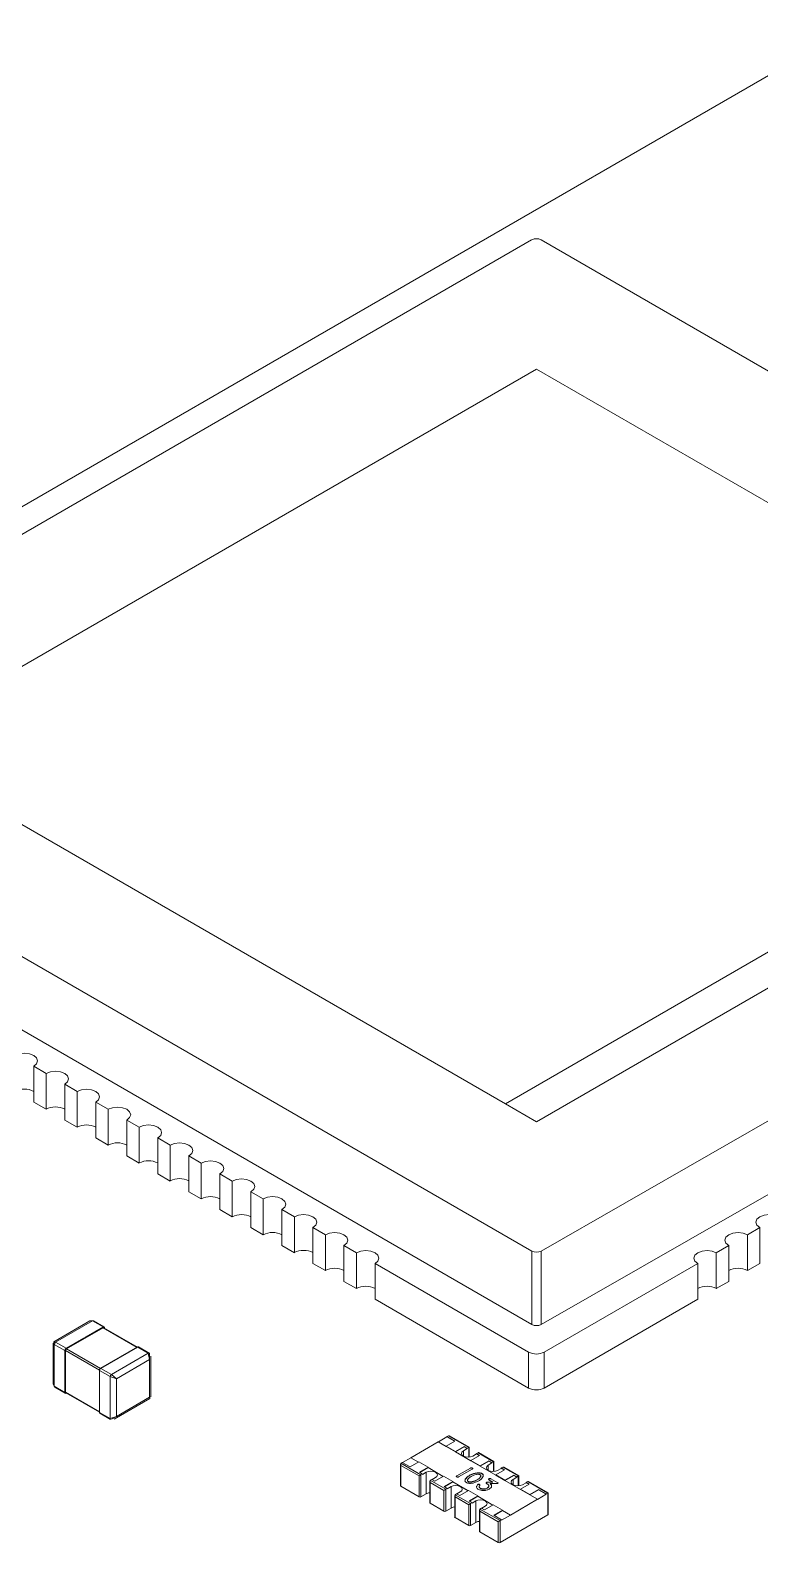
# Model space of a CAD drawing. Header units: millimetres. Extents: x -37 to 256, y 6 to 200.
# Drawn here: x 48.83 to 57.14, y 175.22 to 192.44 of the extents above; entities that cross this region are included whole.
import ezdxf

# ---------------------------------------------------------------- set-up
doc = ezdxf.new("R2010")
doc.units = ezdxf.units.MM

msp = doc.modelspace()

# ---------------------------------------------------------------- linework, layer by layer
at = {"color": 7, "linetype": 'Continuous', "lineweight": 15}
for p, q in [((58.131, 192.439), (44.166, 184.377)), ((54.542, 190.053), (44.622, 184.326)), ((64.372, 184.439), (54.649, 190.053)), ((54.596, 188.581), (47.171, 184.295)), ((59.899, 185.52), (54.596, 188.581)), ((47.171, 184.295), (54.242, 180.213)), ((54.596, 180.009), (62.02, 184.295)), ((44.622, 184.264), (54.543, 178.537)), ((54.649, 178.537), (64.372, 184.108)), ((54.649, 177.7), (64.372, 183.271)), ((45.342, 183.011), (54.543, 177.7)), ((58.308, 182.56), (54.242, 180.213)), ((48.868, 180.642), (49.009, 180.56)), ((48.868, 180.642), (48.868, 180.233)), ((49.009, 180.152), (49.009, 180.56)), ((49.222, 180.437), (49.363, 180.356)), ((49.222, 180.437), (49.222, 180.029)), ((49.363, 179.948), (49.363, 180.356)), ((48.868, 180.233), (49.009, 180.152)), ((49.575, 180.233), (49.716, 180.152)), ((49.575, 180.233), (49.575, 179.825)), ((49.716, 179.743), (49.716, 180.152)), ((54.242, 180.213), (54.596, 180.009)), ((49.222, 180.029), (49.363, 179.948)), ((49.929, 180.029), (50.07, 179.948)), ((49.929, 180.029), (49.929, 179.621)), ((49.575, 179.825), (49.716, 179.743)), ((50.07, 179.539), (50.07, 179.948)), ((50.282, 179.825), (50.424, 179.743)), ((50.282, 179.825), (50.282, 179.417)), ((50.424, 179.335), (50.424, 179.743)), ((49.929, 179.621), (50.07, 179.539)), ((50.636, 179.621), (50.777, 179.539)), ((50.636, 179.621), (50.636, 179.213)), ((50.777, 179.131), (50.777, 179.539)), ((50.282, 179.417), (50.424, 179.335)), ((50.989, 179.417), (51.131, 179.335)), ((50.989, 179.417), (50.989, 179.009)), ((51.131, 178.927), (51.131, 179.335)), ((50.636, 179.213), (50.777, 179.131)), ((51.343, 179.213), (51.484, 179.131)), ((51.343, 179.213), (51.343, 178.805)), ((51.484, 178.723), (51.484, 179.131)), ((50.989, 179.009), (51.131, 178.927)), ((51.696, 179.009), (51.838, 178.927)), ((51.696, 179.009), (51.696, 178.6)), ((51.343, 178.805), (51.484, 178.723)), ((51.838, 178.519), (51.838, 178.927)), ((52.05, 178.805), (52.191, 178.723)), ((52.05, 178.805), (52.05, 178.396)), ((57, 178.723), (57.141, 178.805)), ((57.141, 178.396), (57.141, 178.805)), ((51.696, 178.6), (51.838, 178.519)), ((52.191, 178.315), (52.191, 178.723)), ((52.403, 178.601), (52.545, 178.519)), ((52.403, 178.601), (52.403, 178.192)), ((56.646, 178.519), (56.788, 178.601)), ((56.788, 178.192), (56.788, 178.601)), ((57, 178.723), (57, 178.315)), ((52.545, 178.111), (52.545, 178.519)), ((54.543, 177.7), (54.543, 178.537)), ((54.649, 178.537), (54.649, 177.7)), ((56.646, 178.519), (56.646, 178.111)), ((52.05, 178.396), (52.191, 178.315)), ((52.757, 178.396), (54.507, 177.386)), ((52.757, 178.396), (52.757, 177.988)), ((54.684, 177.386), (56.434, 178.396)), ((56.434, 177.988), (56.434, 178.396)), ((57, 178.315), (57.141, 178.396)), ((52.403, 178.192), (52.545, 178.111)), ((56.646, 178.111), (56.788, 178.192)), ((52.757, 177.988), (54.507, 176.978)), ((54.684, 176.978), (56.434, 177.988)), ((49.507, 177.741), (49.098, 177.505)), ((49.538, 177.742), (49.117, 177.499)), ((49.538, 177.742), (49.507, 177.741)), ((49.658, 177.673), (49.538, 177.742)), ((49.668, 177.674), (49.548, 177.743)), ((49.237, 177.43), (49.658, 177.673)), ((49.662, 177.667), (49.241, 177.424)), ((49.243, 177.423), (49.66, 177.664)), ((50.05, 177.444), (49.667, 177.664)), ((49.674, 177.661), (49.674, 177.663)), ((49.088, 177.488), (49.103, 177.491)), ((49.088, 177.488), (49.088, 177.025)), ((49.103, 177.491), (49.099, 177.505)), ((49.223, 177.406), (49.103, 177.475)), ((49.103, 177.475), (49.103, 176.997)), ((49.117, 177.499), (49.237, 177.43)), ((49.223, 176.928), (49.223, 177.406)), ((49.23, 177.406), (49.23, 176.928)), ((49.232, 176.931), (49.232, 177.404)), ((50.052, 177.445), (49.631, 177.202)), ((50.054, 177.444), (49.633, 177.201)), ((50.174, 177.375), (50.054, 177.444)), ((50.184, 177.376), (50.064, 177.445)), ((50.064, 177.445), (50.064, 177.445)), ((49.754, 177.132), (50.174, 177.375)), ((50.188, 177.301), (49.81, 177.083)), ((50.188, 177.301), (50.174, 177.375)), ((50.188, 177.367), (50.188, 177.301)), ((50.188, 176.873), (50.188, 177.301)), ((50.203, 176.876), (50.203, 177.339)), ((54.507, 176.978), (54.507, 177.386)), ((54.684, 177.386), (54.684, 176.978)), ((49.618, 177.179), (49.618, 176.701)), ((49.739, 177.108), (49.619, 177.177)), ((49.619, 177.177), (49.619, 176.699)), ((49.633, 177.201), (49.754, 177.132)), ((49.81, 177.083), (49.739, 177.108)), ((49.739, 176.63), (49.739, 177.108)), ((49.754, 177.132), (49.81, 177.083)), ((49.81, 177.083), (49.81, 176.654)), ((49.088, 177.025), (49.103, 176.997)), ((49.103, 176.997), (49.223, 176.928)), ((49.107, 176.988), (49.227, 176.919)), ((49.235, 176.924), (49.618, 176.703)), ((49.24, 176.919), (49.242, 176.92)), ((49.785, 176.623), (50.193, 176.858)), ((49.81, 176.654), (50.188, 176.873)), ((50.188, 176.873), (50.203, 176.876)), ((50.193, 176.858), (50.188, 176.873)), ((49.619, 176.699), (49.739, 176.63)), ((49.623, 176.69), (49.744, 176.621)), ((49.623, 176.69), (49.624, 176.69)), ((49.739, 176.63), (49.81, 176.654)), ((49.81, 176.654), (49.754, 176.622)), ((53.167, 176.184), (53.478, 176.364)), ((53.478, 176.364), (53.567, 176.313)), ((53.479, 176.364), (53.577, 176.421)), ((53.666, 176.374), (53.567, 176.317)), ((53.577, 176.425), (53.595, 176.435)), ((53.577, 176.425), (53.666, 176.374)), ((53.577, 176.421), (53.577, 176.425)), ((53.577, 176.421), (53.662, 176.372)), ((53.825, 176.302), (53.595, 176.435)), ((53.595, 176.435), (53.606, 176.434)), ((53.829, 176.305), (53.606, 176.434)), ((53.567, 176.317), (53.673, 176.255)), ((53.567, 176.317), (53.567, 176.313)), ((53.673, 176.252), (53.567, 176.313)), ((53.673, 176.255), (53.772, 176.312)), ((53.772, 176.308), (53.673, 176.251)), ((53.673, 176.255), (53.673, 176.252)), ((53.85, 176.15), (53.673, 176.252)), ((53.807, 176.288), (53.765, 176.264)), ((53.772, 176.312), (53.807, 176.292)), ((53.772, 176.312), (53.772, 176.308)), ((53.807, 176.288), (53.772, 176.308)), ((53.825, 176.302), (53.807, 176.292)), ((53.807, 176.292), (53.807, 176.288)), ((53.829, 176.305), (53.825, 176.302)), ((53.829, 176.19), (53.829, 176.305)), ((53.949, 176.21), (53.85, 176.153)), ((53.871, 176.202), (53.913, 176.227)), ((53.913, 176.231), (53.931, 176.241)), ((53.913, 176.231), (53.949, 176.21)), ((53.913, 176.227), (53.913, 176.231)), ((53.945, 176.208), (53.913, 176.227)), ((54.108, 176.139), (53.931, 176.241)), ((54.112, 176.142), (53.938, 176.242)), ((53.046, 176.111), (53.046, 175.865)), ((53.05, 176.121), (53.068, 176.131)), ((53.05, 176.096), (53.05, 176.121)), ((53.28, 175.988), (53.05, 176.121)), ((53.259, 175.976), (53.05, 176.096)), ((53.05, 175.859), (53.05, 176.096)), ((53.068, 176.131), (53.157, 176.08)), ((53.072, 176.129), (53.167, 176.184)), ((53.256, 176.137), (53.157, 176.08)), ((53.167, 176.184), (53.252, 176.135)), ((53.167, 176.184), (53.252, 176.135)), ((53.167, 176.184), (53.167, 176.184)), ((53.362, 176.076), (53.256, 176.137)), ((53.263, 176.019), (53.362, 176.076)), ((53.298, 175.998), (53.263, 176.019)), ((53.362, 176.072), (53.266, 176.017)), ((53.34, 176.019), (53.298, 175.994)), ((53.34, 175.774), (53.34, 176.019)), ((53.362, 176.076), (53.362, 176.072)), ((53.362, 176.072), (53.535, 175.972)), ((53.535, 175.972), (53.362, 176.072)), ((53.362, 176.072), (53.362, 176.072)), ((53.689, 175.978), (53.844, 176.067)), ((53.844, 176.065), (53.689, 175.976)), ((53.865, 176.055), (53.71, 175.966)), ((53.844, 176.065), (53.844, 176.067)), ((53.85, 176.153), (53.956, 176.092)), ((53.85, 176.153), (53.85, 176.15)), ((53.956, 176.088), (53.85, 176.15)), ((53.865, 176.065), (53.865, 176.067)), ((53.956, 176.092), (54.055, 176.149)), ((54.055, 176.145), (53.956, 176.088)), ((53.956, 176.088), (53.956, 176.092)), ((54.132, 175.986), (53.956, 176.088)), ((54.09, 176.125), (54.048, 176.1)), ((54.055, 176.149), (54.09, 176.129)), ((54.055, 176.149), (54.055, 176.145)), ((54.09, 176.125), (54.055, 176.145)), ((54.108, 176.139), (54.09, 176.129)), ((54.09, 176.129), (54.09, 176.125)), ((54.112, 176.142), (54.108, 176.139)), ((54.112, 176.027), (54.112, 176.142)), ((54.231, 176.047), (54.132, 175.99)), ((54.154, 176.039), (54.196, 176.063)), ((54.196, 176.068), (54.214, 176.078)), ((54.196, 176.068), (54.231, 176.047)), ((54.196, 176.063), (54.196, 176.068)), ((54.228, 176.045), (54.196, 176.063)), ((54.39, 175.976), (54.214, 176.078)), ((54.214, 176.078), (54.224, 176.077)), ((54.395, 175.978), (54.224, 176.077)), ((53.05, 175.859), (53.259, 175.739)), ((53.28, 175.988), (53.259, 175.976)), ((53.259, 175.976), (53.259, 175.739)), ((53.298, 175.998), (53.28, 175.988)), ((53.28, 175.988), (53.28, 175.739)), ((53.298, 175.994), (53.298, 175.998)), ((53.382, 175.917), (53.382, 175.672)), ((53.386, 175.927), (53.404, 175.937)), ((53.386, 175.902), (53.386, 175.927)), ((53.386, 175.927), (53.563, 175.825)), ((53.542, 175.812), (53.386, 175.902)), ((53.386, 175.902), (53.386, 175.665)), ((53.439, 175.917), (53.404, 175.937)), ((53.408, 175.935), (53.446, 175.957)), ((53.538, 175.974), (53.439, 175.917)), ((53.644, 175.912), (53.538, 175.974)), ((53.545, 175.855), (53.644, 175.912)), ((53.581, 175.835), (53.545, 175.855)), ((53.644, 175.908), (53.549, 175.853)), ((53.623, 175.855), (53.581, 175.831)), ((53.623, 175.61), (53.623, 175.855)), ((53.644, 175.912), (53.644, 175.909)), ((53.644, 175.909), (53.818, 175.809)), ((53.644, 175.909), (53.644, 175.908)), ((53.818, 175.808), (53.644, 175.908)), ((53.689, 175.976), (53.689, 175.978)), ((53.786, 175.937), (53.786, 175.939)), ((53.82, 175.911), (53.82, 175.913)), ((53.833, 175.981), (53.833, 175.983)), ((53.865, 175.91), (53.865, 175.912)), ((53.909, 176.008), (53.909, 176.01)), ((53.92, 175.931), (53.92, 175.933)), ((53.925, 175.875), (53.925, 175.877)), ((53.928, 175.878), (53.928, 175.88)), ((53.944, 175.855), (53.944, 175.853)), ((53.945, 175.849), (53.945, 175.851)), ((53.945, 175.849), (53.945, 175.85)), ((53.949, 175.877), (53.949, 175.879)), ((53.957, 175.963), (53.957, 175.965)), ((53.976, 176.001), (53.976, 176.004)), ((54.024, 175.901), (54.024, 175.903)), ((54.039, 175.906), (54.1, 175.907)), ((54.039, 175.904), (54.039, 175.906)), ((54.1, 175.905), (54.039, 175.904)), ((54.054, 175.861), (54.054, 175.863)), ((54.1, 175.907), (54.055, 175.932)), ((54.056, 175.943), (54.056, 175.945)), ((54.134, 175.89), (54.071, 175.889)), ((54.071, 175.889), (54.071, 175.887)), ((54.077, 175.945), (54.155, 175.9)), ((54.077, 175.943), (54.077, 175.945)), ((54.155, 175.898), (54.077, 175.943)), ((54.1, 175.905), (54.1, 175.907)), ((54.132, 175.99), (54.238, 175.929)), ((54.132, 175.99), (54.132, 175.986)), ((54.238, 175.925), (54.132, 175.986)), ((54.155, 175.898), (54.155, 175.9)), ((54.238, 175.929), (54.337, 175.986)), ((54.238, 175.925), (54.238, 175.929)), ((54.415, 175.823), (54.238, 175.925)), ((54.337, 175.982), (54.239, 175.925)), ((54.373, 175.961), (54.33, 175.937)), ((54.337, 175.986), (54.373, 175.966)), ((54.337, 175.986), (54.337, 175.982)), ((54.373, 175.961), (54.337, 175.982)), ((54.39, 175.976), (54.373, 175.966)), ((54.373, 175.966), (54.373, 175.961)), ((54.395, 175.978), (54.39, 175.976)), ((54.395, 175.864), (54.395, 175.978)), ((54.514, 175.884), (54.415, 175.827)), ((54.436, 175.876), (54.479, 175.9)), ((54.479, 175.904), (54.497, 175.914)), ((54.479, 175.904), (54.514, 175.884)), ((54.479, 175.9), (54.479, 175.904)), ((54.511, 175.882), (54.479, 175.9)), ((54.726, 175.782), (54.497, 175.914)), ((54.497, 175.914), (54.507, 175.913)), ((54.731, 175.784), (54.507, 175.913)), ((53.28, 175.739), (53.34, 175.774)), ((53.563, 175.825), (53.542, 175.812)), ((53.542, 175.812), (53.542, 175.576)), ((53.581, 175.835), (53.563, 175.825)), ((53.563, 175.825), (53.563, 175.576)), ((53.581, 175.831), (53.581, 175.835)), ((53.665, 175.754), (53.665, 175.508)), ((53.669, 175.763), (53.687, 175.774)), ((53.669, 175.739), (53.669, 175.763)), ((53.669, 175.763), (53.846, 175.661)), ((53.825, 175.649), (53.669, 175.739)), ((53.669, 175.739), (53.669, 175.502)), ((53.722, 175.753), (53.687, 175.774)), ((53.69, 175.772), (53.729, 175.794)), ((53.821, 175.81), (53.722, 175.753)), ((53.927, 175.749), (53.821, 175.81)), ((53.828, 175.692), (53.927, 175.749)), ((53.864, 175.672), (53.828, 175.692)), ((53.927, 175.745), (53.832, 175.69)), ((53.864, 175.672), (53.846, 175.661)), ((53.906, 175.692), (53.864, 175.668)), ((53.864, 175.668), (53.864, 175.672)), ((53.906, 175.447), (53.906, 175.692)), ((53.927, 175.749), (53.927, 175.746)), ((53.927, 175.746), (54.101, 175.645)), ((53.927, 175.746), (53.927, 175.745)), ((54.101, 175.645), (53.927, 175.745)), ((53.958, 175.834), (53.958, 175.836)), ((53.994, 175.826), (53.994, 175.828)), ((54.035, 175.837), (54.035, 175.839)), ((54.299, 175.531), (54.61, 175.711)), ((54.415, 175.827), (54.521, 175.766)), ((54.415, 175.827), (54.415, 175.823)), ((54.521, 175.762), (54.415, 175.823)), ((54.521, 175.766), (54.62, 175.823)), ((54.521, 175.762), (54.521, 175.766)), ((54.61, 175.711), (54.521, 175.762)), ((54.62, 175.819), (54.522, 175.762)), ((54.61, 175.71), (54.709, 175.768)), ((54.61, 175.711), (54.61, 175.71)), ((54.62, 175.823), (54.709, 175.772)), ((54.62, 175.823), (54.62, 175.819)), ((54.62, 175.819), (54.709, 175.768)), ((54.709, 175.772), (54.726, 175.782)), ((54.709, 175.768), (54.709, 175.772)), ((54.731, 175.784), (54.726, 175.782)), ((54.726, 175.782), (54.726, 175.533)), ((54.731, 175.539), (54.731, 175.784)), ((53.386, 175.665), (53.542, 175.576)), ((53.563, 175.576), (53.623, 175.61)), ((53.669, 175.502), (53.825, 175.412)), ((53.846, 175.661), (53.825, 175.649)), ((53.825, 175.649), (53.825, 175.412)), ((53.846, 175.661), (53.846, 175.412)), ((53.948, 175.59), (53.948, 175.345)), ((53.952, 175.6), (53.97, 175.61)), ((53.952, 175.576), (53.952, 175.6)), ((53.952, 175.6), (54.182, 175.468)), ((54.161, 175.455), (53.952, 175.576)), ((53.952, 175.576), (53.952, 175.339)), ((54.005, 175.59), (53.97, 175.61)), ((53.973, 175.608), (54.012, 175.631)), ((54.104, 175.647), (54.005, 175.59)), ((54.21, 175.586), (54.104, 175.647)), ((54.111, 175.529), (54.21, 175.586)), ((54.111, 175.529), (54.2, 175.478)), ((54.21, 175.582), (54.115, 175.527)), ((54.182, 175.218), (54.726, 175.533)), ((54.2, 175.474), (54.299, 175.531)), ((54.21, 175.586), (54.21, 175.582)), ((54.21, 175.582), (54.299, 175.531)), ((54.21, 175.582), (54.21, 175.582)), ((54.21, 175.582), (54.299, 175.531)), ((54.299, 175.531), (54.299, 175.531)), ((53.846, 175.412), (53.906, 175.447)), ((53.952, 175.339), (54.161, 175.218)), ((54.182, 175.468), (54.161, 175.455)), ((54.161, 175.455), (54.161, 175.218)), ((54.182, 175.468), (54.2, 175.478)), ((54.182, 175.218), (54.182, 175.468)), ((54.2, 175.478), (54.2, 175.474))]:
    msp.add_line(p, q, dxfattribs=at)
at = {"color": 8, "linetype": 'Continuous', "lineweight": 15}
for p, q in [((50.046, 177.441), (49.66, 177.664)), ((49.103, 177.475), (49.088, 177.488)), ((49.099, 177.505), (49.117, 177.499)), ((49.618, 177.182), (49.232, 177.404)), ((49.243, 177.423), (49.629, 177.2)), ((49.232, 176.931), (49.618, 176.708)), ((53.765, 176.264), (53.765, 176.202)), ((53.825, 176.302), (53.825, 176.19)), ((54.048, 176.1), (54.048, 176.039)), ((54.108, 176.139), (54.108, 176.027)), ((54.33, 175.937), (54.33, 175.876)), ((54.39, 175.976), (54.39, 175.863))]:
    msp.add_line(p, q, dxfattribs=at)
at = {"color": 7, "linetype": 'Continuous', "lineweight": 15, "flags": 128}
for points in [[(48.868, 180.642), (48.9, 180.67), (48.912, 180.703), (48.9, 180.736), (48.868, 180.764), (48.819, 180.783), (48.762, 180.789), (48.704, 180.783), (48.656, 180.764)], [(49.222, 180.437), (49.254, 180.466), (49.265, 180.499), (49.254, 180.532), (49.222, 180.56), (49.173, 180.579), (49.115, 180.585), (49.058, 180.579), (49.009, 180.56)], [(49.575, 180.233), (49.608, 180.261), (49.619, 180.295), (49.608, 180.328), (49.575, 180.356), (49.526, 180.375), (49.469, 180.381), (49.412, 180.375), (49.363, 180.356)], [(49.929, 180.029), (49.961, 180.057), (49.973, 180.09), (49.961, 180.124), (49.929, 180.152), (49.88, 180.17), (49.823, 180.177), (49.765, 180.17), (49.716, 180.152)], [(50.282, 179.825), (50.315, 179.853), (50.326, 179.886), (50.315, 179.919), (50.282, 179.948), (50.234, 179.966), (50.176, 179.973), (50.119, 179.966), (50.07, 179.948)], [(50.636, 179.621), (50.668, 179.649), (50.68, 179.682), (50.668, 179.715), (50.636, 179.743), (50.587, 179.762), (50.53, 179.769), (50.472, 179.762), (50.424, 179.743)], [(50.989, 179.417), (51.022, 179.445), (51.033, 179.478), (51.022, 179.511), (50.989, 179.539), (50.941, 179.558), (50.883, 179.565), (50.826, 179.558), (50.777, 179.539)], [(51.343, 179.213), (51.375, 179.241), (51.387, 179.274), (51.375, 179.307), (51.343, 179.335), (51.294, 179.354), (51.237, 179.361), (51.179, 179.354), (51.131, 179.335)], [(51.696, 179.009), (51.729, 179.037), (51.74, 179.07), (51.729, 179.103), (51.696, 179.131), (51.648, 179.15), (51.59, 179.157), (51.533, 179.15), (51.484, 179.131)], [(52.05, 178.805), (52.082, 178.833), (52.094, 178.866), (52.082, 178.899), (52.05, 178.927), (52.001, 178.946), (51.944, 178.952), (51.886, 178.946), (51.838, 178.927)], [(57.353, 178.927), (57.305, 178.946), (57.247, 178.952), (57.19, 178.946), (57.141, 178.927), (57.109, 178.899), (57.097, 178.866), (57.109, 178.833), (57.141, 178.805)], [(52.403, 178.601), (52.436, 178.629), (52.447, 178.662), (52.436, 178.695), (52.403, 178.723), (52.355, 178.742), (52.297, 178.748), (52.24, 178.742), (52.191, 178.723)], [(57, 178.723), (56.951, 178.742), (56.894, 178.748), (56.836, 178.742), (56.788, 178.723), (56.755, 178.695), (56.744, 178.662), (56.755, 178.629), (56.788, 178.601)], [(52.757, 178.396), (52.79, 178.424), (52.801, 178.458), (52.79, 178.491), (52.757, 178.519), (52.708, 178.538), (52.651, 178.544), (52.594, 178.538), (52.545, 178.519)], [(56.646, 178.519), (56.597, 178.538), (56.54, 178.544), (56.483, 178.538), (56.434, 178.519), (56.401, 178.491), (56.39, 178.458), (56.401, 178.424), (56.434, 178.396)], [(53.871, 176.202), (53.846, 176.193), (53.818, 176.19), (53.789, 176.193), (53.765, 176.202), (53.748, 176.216), (53.743, 176.233), (53.748, 176.249), (53.765, 176.264)], [(53.34, 176.019), (53.365, 176.028), (53.393, 176.031), (53.422, 176.028), (53.446, 176.019), (53.463, 176.005), (53.468, 175.988), (53.463, 175.971), (53.446, 175.957)], [(54.154, 176.039), (54.129, 176.03), (54.101, 176.026), (54.072, 176.03), (54.048, 176.039), (54.031, 176.053), (54.026, 176.07), (54.031, 176.086), (54.048, 176.1)], [(53.623, 175.855), (53.648, 175.865), (53.676, 175.868), (53.705, 175.865), (53.729, 175.855), (53.746, 175.841), (53.751, 175.825), (53.746, 175.808), (53.729, 175.794)], [(54.436, 175.876), (54.412, 175.866), (54.383, 175.863), (54.355, 175.866), (54.33, 175.876), (54.314, 175.89), (54.308, 175.906), (54.314, 175.923), (54.33, 175.937)], [(53.34, 175.774), (53.365, 175.783), (53.382, 175.786)], [(53.906, 175.692), (53.93, 175.701), (53.959, 175.705), (53.988, 175.701), (54.012, 175.692), (54.028, 175.678), (54.034, 175.661), (54.028, 175.645), (54.012, 175.631)], [(53.623, 175.61), (53.648, 175.62), (53.665, 175.623)], [(53.906, 175.447), (53.93, 175.456), (53.948, 175.459)]]:
    msp.add_lwpolyline(points, dxfattribs=at)
at = {"color": 8, "linetype": 'Continuous', "lineweight": 15, "flags": 128}
for points in [[(49.672, 177.662), (49.672, 177.663), (49.671, 177.665), (49.671, 177.666), (49.669, 177.667), (49.668, 177.668), (49.666, 177.668), (49.664, 177.668), (49.662, 177.667)], [(49.23, 176.928), (49.231, 176.926), (49.231, 176.924), (49.232, 176.922), (49.233, 176.921), (49.235, 176.92), (49.237, 176.92), (49.239, 176.921), (49.24, 176.921)]]:
    msp.add_lwpolyline(points, dxfattribs=at)
at = {"color": 7, "linetype": 'Continuous', "lineweight": 15}
for centre, radius, start, end in [((54.596, 189.95), 0.115, 62.6097, 117.3903), ((48.762, 180.151), 0.231, 62.6097, 117.3903), ((49.115, 179.947), 0.231, 62.6097, 117.3903), ((49.469, 179.743), 0.231, 62.6097, 117.3903), ((49.823, 179.539), 0.231, 62.6097, 117.3903), ((50.176, 179.335), 0.231, 62.6097, 117.3903), ((50.53, 179.131), 0.231, 62.6097, 117.3903), ((50.883, 178.926), 0.231, 62.6097, 117.3903), ((51.237, 178.722), 0.231, 62.6097, 117.3903), ((51.59, 178.518), 0.231, 62.6097, 117.3903), ((51.944, 178.314), 0.231, 62.6097, 117.3903), ((54.596, 178.64), 0.115, 242.6202, 297.2536), ((52.297, 178.11), 0.231, 62.6097, 117.3903), ((56.894, 178.11), 0.231, 62.6097, 117.3903), ((52.651, 177.906), 0.231, 62.6097, 117.3903), ((56.54, 177.906), 0.231, 62.6097, 117.3903), ((49.544, 177.734), 0.0101, 65.686, 125.6182), ((49.654, 177.666), 0.00768, 2.6055, 57.3945), ((49.664, 177.658), 0.00754, 65.686, 125.6182), ((54.596, 177.803), 0.115, 242.6202, 297.2536), ((49.134, 177.473), 0.0307, 122.6055, 177.3945), ((49.254, 177.404), 0.0307, 122.6055, 177.3945), ((49.227, 177.412), 0.00769, 242.6097, 297.3903), ((49.253, 177.404), 0.0231, 122.6055, 177.3945), ((49.255, 177.403), 0.0231, 122.6055, 177.3945), ((49.233, 177.424), 0.00768, 2.6055, 57.3945), ((50.178, 177.368), 0.0101, 354.3796, 54.302), ((54.596, 177.557), 0.192, 242.6097, 297.3903), ((49.65, 177.176), 0.0307, 122.6055, 177.3945), ((49.77, 177.106), 0.0307, 122.6055, 177.3945), ((49.113, 176.996), 0.0101, 174.3796, 234.302), ((49.227, 176.935), 0.00769, 242.6097, 297.3903), ((49.24, 176.93), 0.00755, 174.3796, 234.302), ((54.596, 177.148), 0.192, 242.6097, 297.3903), ((49.749, 176.629), 0.0101, 174.3796, 234.302), ((53.935, 176.235), 0.00754, 65.686, 125.6182), ((53.054, 175.866), 0.00754, 185.6948, 245.6253), ((53.27, 175.759), 0.0231, 242.6097, 297.3903), ((53.389, 175.672), 0.00754, 185.6948, 245.6253), ((53.553, 175.596), 0.0231, 242.6097, 297.3903), ((53.672, 175.509), 0.00754, 185.6948, 245.6253), ((54.723, 175.54), 0.00754, 294.3747, 354.3052), ((53.835, 175.433), 0.0231, 242.6097, 297.3903), ((53.955, 175.346), 0.00754, 185.6948, 245.6253), ((54.171, 175.239), 0.0231, 242.6097, 297.3903)]:
    msp.add_arc(centre, radius, start, end, dxfattribs=at)
at = {"color": 8, "linetype": 'Continuous', "lineweight": 15}
for centre, radius, start, end in [((49.664, 177.665), 0.0101, 66.7087, 125.5285), ((49.672, 177.663), 0.0021, 311.3511, 357.4184), ((50.053, 177.442), 0.00251, 54.3818, 114.314), ((50.06, 177.436), 0.0102, 67.4847, 125.4597), ((50.18, 177.367), 0.0101, 65.686, 125.6182), ((49.62, 177.179), 0.00251, 185.6948, 245.6253), ((49.632, 177.199), 0.00251, 54.3818, 114.314), ((49.233, 176.927), 0.00981, 173.608, 236.0126), ((49.239, 176.921), 0.0021, 302.5896, 348.6897), ((49.62, 176.702), 0.00251, 185.6948, 245.6253), ((49.629, 176.698), 0.0101, 174.3796, 234.302)]:
    msp.add_arc(centre, radius, start, end, dxfattribs=at)
at = {"color": 7, "linetype": 'Continuous', "lineweight": 15}
for points, knots in [([(49.674, 177.663), (49.674, 177.665), (49.673, 177.669), (49.671, 177.672), (49.669, 177.673), (49.668, 177.674)], [0, 0, 0, 0, 0.470902, 0.836366, 1, 1, 1, 1]), ([(50.064, 177.445), (50.063, 177.446), (50.061, 177.447), (50.057, 177.447), (50.053, 177.445), (50.052, 177.445)], [0, 0, 0, 0, 0.176561, 0.538946, 1, 1, 1, 1]), ([(49.631, 177.202), (49.629, 177.2), (49.625, 177.198), (49.621, 177.192), (49.618, 177.185), (49.618, 177.181), (49.618, 177.179)], [0, 0, 0, 0, 0.250695, 0.519816, 0.787591, 1, 1, 1, 1]), ([(49.228, 176.919), (49.228, 176.918), (49.23, 176.917), (49.235, 176.917), (49.238, 176.919), (49.24, 176.919)], [0, 0, 0, 0, 0.18632, 0.544409, 1, 1, 1, 1]), ([(49.618, 176.701), (49.618, 176.699), (49.618, 176.695), (49.621, 176.691), (49.623, 176.69), (49.624, 176.69)], [0, 0, 0, 0, 0.465533, 0.826831, 1, 1, 1, 1]), ([(53.844, 176.067), (53.845, 176.068), (53.848, 176.069), (53.852, 176.07), (53.856, 176.07), (53.86, 176.07), (53.863, 176.068), (53.865, 176.067), (53.865, 176.067)], [0, 0, 0, 0, 0.207532, 0.417184, 0.567602, 0.717646, 0.965229, 1, 1, 1, 1]), ([(53.865, 176.065), (53.864, 176.066), (53.861, 176.067), (53.857, 176.068), (53.853, 176.068), (53.849, 176.068), (53.846, 176.066), (53.844, 176.065), (53.844, 176.065)], [0, 0, 0, 0, 0.207532, 0.417184, 0.567602, 0.717646, 0.965229, 1, 1, 1, 1]), ([(53.865, 176.067), (53.866, 176.067), (53.868, 176.065), (53.87, 176.063), (53.87, 176.06), (53.869, 176.058), (53.866, 176.056), (53.865, 176.055)], [0, 0, 0, 0, 0.209003, 0.420284, 0.570907, 0.721066, 1, 1, 1, 1]), ([(53.87, 176.059), (53.87, 176.06), (53.87, 176.061), (53.869, 176.063), (53.867, 176.064), (53.865, 176.065), (53.865, 176.065)], [0, 0, 0, 0, 0.131078, 0.434446, 0.927068, 1, 1, 1, 1]), ([(53.689, 175.966), (53.688, 175.966), (53.685, 175.968), (53.684, 175.97), (53.683, 175.973), (53.685, 175.975), (53.687, 175.977), (53.689, 175.978), (53.689, 175.978)], [0, 0, 0, 0, 0.2075325, 0.4171844, 0.5676023, 0.7176461, 0.9652291, 1, 1, 1, 1]), ([(53.689, 175.976), (53.688, 175.975), (53.685, 175.974), (53.684, 175.971), (53.684, 175.97), (53.684, 175.97)], [0, 0, 0, 0, 0.41513, 0.8345, 1, 1, 1, 1]), ([(53.71, 175.966), (53.709, 175.965), (53.706, 175.964), (53.702, 175.963), (53.698, 175.963), (53.693, 175.963), (53.691, 175.965), (53.689, 175.965), (53.689, 175.966)], [0, 0, 0, 0, 0.208839, 0.419783, 0.570177, 0.720242, 0.963923, 1, 1, 1, 1]), ([(53.798, 175.901), (53.794, 175.903), (53.787, 175.908), (53.782, 175.918), (53.782, 175.928), (53.785, 175.936), (53.786, 175.939)], [0, 0, 0, 0, 0.229523, 0.459169, 0.710423, 1, 1, 1, 1]), ([(53.786, 175.939), (53.792, 175.947), (53.802, 175.963), (53.823, 175.976), (53.833, 175.983)], [0, 0, 0, 0, 0.473039, 1, 1, 1, 1]), ([(53.833, 175.981), (53.823, 175.974), (53.802, 175.961), (53.792, 175.945), (53.786, 175.937)], [0, 0, 0, 0, 0.526961, 1, 1, 1, 1]), ([(53.865, 175.894), (53.858, 175.893), (53.845, 175.892), (53.827, 175.892), (53.811, 175.895), (53.802, 175.899), (53.798, 175.901)], [0, 0, 0, 0, 0.289577, 0.540831, 0.770477, 1, 1, 1, 1]), ([(53.82, 175.913), (53.818, 175.914), (53.815, 175.916), (53.812, 175.92), (53.81, 175.927), (53.813, 175.934), (53.816, 175.938), (53.816, 175.94)], [0, 0, 0, 0, 0.104408, 0.296686, 0.490679, 0.841125, 1, 1, 1, 1]), ([(53.82, 175.911), (53.818, 175.912), (53.815, 175.914), (53.812, 175.918), (53.811, 175.923), (53.811, 175.925), (53.812, 175.926)], [0, 0, 0, 0, 0.187988, 0.534189, 0.883479, 1, 1, 1, 1]), ([(53.816, 175.94), (53.821, 175.945), (53.831, 175.957), (53.846, 175.966), (53.854, 175.971)], [0, 0, 0, 0, 0.466052, 1, 1, 1, 1]), ([(53.865, 175.912), (53.864, 175.911), (53.856, 175.91), (53.844, 175.908), (53.83, 175.909), (53.823, 175.912), (53.82, 175.913), (53.82, 175.913)], [0, 0, 0, 0, 0.103094, 0.519822, 0.741756, 0.965375, 1, 1, 1, 1]), ([(53.865, 175.91), (53.864, 175.909), (53.856, 175.908), (53.844, 175.906), (53.83, 175.907), (53.823, 175.91), (53.82, 175.911), (53.82, 175.911)], [0, 0, 0, 0, 0.103094, 0.519822, 0.741756, 0.965375, 1, 1, 1, 1]), ([(53.833, 175.983), (53.845, 175.989), (53.867, 176.001), (53.896, 176.007), (53.909, 176.01)], [0, 0, 0, 0, 0.523282, 1, 1, 1, 1]), ([(53.909, 176.008), (53.896, 176.005), (53.867, 175.999), (53.845, 175.987), (53.833, 175.981)], [0, 0, 0, 0, 0.476718, 1, 1, 1, 1]), ([(53.854, 175.971), (53.863, 175.976), (53.879, 175.984), (53.899, 175.99), (53.909, 175.993)], [0, 0, 0, 0, 0.533948, 1, 1, 1, 1]), ([(53.92, 175.933), (53.911, 175.929), (53.895, 175.92), (53.875, 175.914), (53.865, 175.912)], [0, 0, 0, 0, 0.533948, 1, 1, 1, 1]), ([(53.92, 175.931), (53.911, 175.927), (53.895, 175.918), (53.875, 175.912), (53.865, 175.91)], [0, 0, 0, 0, 0.533948, 1, 1, 1, 1]), ([(53.94, 175.921), (53.928, 175.915), (53.906, 175.903), (53.878, 175.897), (53.865, 175.894)], [0, 0, 0, 0, 0.526961, 1, 1, 1, 1]), ([(53.909, 176.01), (53.916, 176.011), (53.928, 176.013), (53.947, 176.012), (53.963, 176.01), (53.971, 176.006), (53.976, 176.004)], [0, 0, 0, 0, 0.290776, 0.542493, 0.771725, 1, 1, 1, 1]), ([(53.976, 176.001), (53.971, 176.003), (53.963, 176.008), (53.947, 176.01), (53.928, 176.011), (53.916, 176.009), (53.909, 176.008)], [0, 0, 0, 0, 0.228275, 0.457507, 0.709224, 1, 1, 1, 1]), ([(53.909, 175.993), (53.91, 175.993), (53.918, 175.995), (53.93, 175.996), (53.944, 175.995), (53.951, 175.993), (53.954, 175.991), (53.954, 175.991)], [0, 0, 0, 0, 0.1036126, 0.5226256, 0.7430472, 0.9650769, 1, 1, 1, 1]), ([(53.915, 175.847), (53.915, 175.852), (53.914, 175.862), (53.921, 175.872), (53.925, 175.877)], [0, 0, 0, 0, 0.4838483, 1, 1, 1, 1]), ([(53.925, 175.875), (53.921, 175.87), (53.915, 175.862), (53.915, 175.854), (53.915, 175.851)], [0, 0, 0, 0, 0.654876, 1, 1, 1, 1]), ([(53.936, 175.822), (53.931, 175.826), (53.92, 175.833), (53.917, 175.842), (53.915, 175.847)], [0, 0, 0, 0, 0.501897, 1, 1, 1, 1]), ([(53.957, 175.965), (53.953, 175.959), (53.943, 175.948), (53.928, 175.938), (53.92, 175.933)], [0, 0, 0, 0, 0.466052, 1, 1, 1, 1]), ([(53.957, 175.963), (53.953, 175.957), (53.943, 175.946), (53.928, 175.936), (53.92, 175.931)], [0, 0, 0, 0, 0.466052, 1, 1, 1, 1]), ([(53.925, 175.877), (53.925, 175.877), (53.925, 175.877), (53.926, 175.878), (53.926, 175.878), (53.926, 175.878), (53.926, 175.878), (53.926, 175.878), (53.927, 175.878), (53.927, 175.879), (53.927, 175.879), (53.927, 175.879), (53.927, 175.879), (53.928, 175.879), (53.928, 175.879), (53.928, 175.88)], [0, 0, 0, 0, 0.123296, 0.184937, 0.246578, 0.30822, 0.369861, 0.431503, 0.493144, 0.554786, 0.616428, 0.678069, 0.739711, 0.869749, 1, 1, 1, 1]), ([(53.928, 175.878), (53.928, 175.877), (53.928, 175.877), (53.927, 175.877), (53.927, 175.877), (53.927, 175.877), (53.927, 175.876), (53.926, 175.876), (53.926, 175.876), (53.926, 175.876), (53.926, 175.876), (53.926, 175.876), (53.926, 175.876), (53.925, 175.875), (53.925, 175.875), (53.925, 175.875)], [0, 0, 0, 0, 0.123301, 0.246601, 0.369901, 0.431543, 0.493184, 0.554826, 0.616467, 0.678109, 0.73975, 0.801392, 0.863033, 0.931504, 1, 1, 1, 1]), ([(53.928, 175.88), (53.93, 175.88), (53.932, 175.882), (53.937, 175.882), (53.943, 175.882), (53.947, 175.881), (53.949, 175.88), (53.949, 175.879)], [0, 0, 0, 0, 0.217899, 0.437549, 0.667007, 0.895919, 1, 1, 1, 1]), ([(53.949, 175.877), (53.948, 175.878), (53.945, 175.879), (53.94, 175.88), (53.935, 175.88), (53.931, 175.879), (53.929, 175.878), (53.928, 175.878)], [0, 0, 0, 0, 0.217938, 0.436312, 0.658689, 0.867908, 1, 1, 1, 1]), ([(53.987, 175.965), (53.982, 175.957), (53.971, 175.941), (53.951, 175.928), (53.94, 175.921)], [0, 0, 0, 0, 0.474118, 1, 1, 1, 1]), ([(53.951, 175.87), (53.949, 175.867), (53.944, 175.861), (53.945, 175.854), (53.945, 175.851)], [0, 0, 0, 0, 0.51358, 1, 1, 1, 1]), ([(53.945, 175.851), (53.946, 175.848), (53.948, 175.842), (53.955, 175.838), (53.958, 175.836)], [0, 0, 0, 0, 0.498992, 1, 1, 1, 1]), ([(53.958, 175.834), (53.955, 175.836), (53.948, 175.84), (53.946, 175.846), (53.945, 175.849)], [0, 0, 0, 0, 0.501008, 1, 1, 1, 1]), ([(53.949, 175.879), (53.95, 175.879), (53.952, 175.877), (53.954, 175.875), (53.953, 175.872), (53.952, 175.871), (53.951, 175.87)], [0, 0, 0, 0, 0.2781256, 0.4973219, 0.7165098, 1, 1, 1, 1]), ([(53.953, 175.872), (53.953, 175.873), (53.953, 175.874), (53.952, 175.875), (53.95, 175.877), (53.949, 175.877)], [0, 0, 0, 0, 0.095792, 0.516278, 1, 1, 1, 1]), ([(53.954, 175.991), (53.955, 175.99), (53.958, 175.988), (53.962, 175.984), (53.963, 175.977), (53.961, 175.971), (53.958, 175.966), (53.957, 175.965)], [0, 0, 0, 0, 0.103683, 0.299828, 0.496994, 0.845446, 1, 1, 1, 1]), ([(53.962, 175.978), (53.962, 175.977), (53.963, 175.974), (53.961, 175.968), (53.958, 175.964), (53.957, 175.963)], [0, 0, 0, 0, 0.094632, 0.721815, 1, 1, 1, 1]), ([(53.976, 176.004), (53.979, 176.001), (53.986, 175.996), (53.991, 175.987), (53.992, 175.976), (53.989, 175.969), (53.987, 175.965)], [0, 0, 0, 0, 0.229523, 0.459169, 0.710423, 1, 1, 1, 1]), ([(53.991, 175.978), (53.991, 175.98), (53.991, 175.986), (53.986, 175.994), (53.979, 175.999), (53.976, 176.001)], [0, 0, 0, 0, 0.269876, 0.635036, 1, 1, 1, 1]), ([(54.026, 175.892), (54.025, 175.893), (54.023, 175.895), (54.022, 175.897), (54.022, 175.9), (54.023, 175.902), (54.024, 175.903), (54.024, 175.903)], [0, 0, 0, 0, 0.251055, 0.503495, 0.751077, 0.89799, 1, 1, 1, 1]), ([(54.024, 175.901), (54.024, 175.9), (54.023, 175.9), (54.022, 175.898), (54.022, 175.897), (54.022, 175.896)], [0, 0, 0, 0, 0.293471, 0.696422, 1, 1, 1, 1]), ([(54.024, 175.903), (54.026, 175.903), (54.029, 175.905), (54.034, 175.906), (54.037, 175.906), (54.039, 175.906)], [0, 0, 0, 0, 0.325242, 0.74307, 1, 1, 1, 1]), ([(54.039, 175.904), (54.037, 175.904), (54.033, 175.904), (54.028, 175.903), (54.025, 175.901), (54.024, 175.901)], [0, 0, 0, 0, 0.32263, 0.750343, 1, 1, 1, 1]), ([(54.041, 175.882), (54.04, 175.883), (54.037, 175.885), (54.032, 175.888), (54.028, 175.891), (54.026, 175.892)], [0, 0, 0, 0, 0.223951, 0.611975, 1, 1, 1, 1]), ([(54.035, 175.839), (54.041, 175.843), (54.049, 175.848), (54.054, 175.857), (54.054, 175.861), (54.054, 175.863)], [0, 0, 0, 0, 0.5326927, 0.7687511, 1, 1, 1, 1]), ([(54.054, 175.861), (54.054, 175.859), (54.054, 175.855), (54.049, 175.846), (54.041, 175.841), (54.035, 175.837)], [0, 0, 0, 0, 0.231249, 0.467307, 1, 1, 1, 1]), ([(54.054, 175.863), (54.053, 175.867), (54.051, 175.874), (54.044, 175.879), (54.041, 175.882)], [0, 0, 0, 0, 0.464986, 1, 1, 1, 1]), ([(54.055, 175.932), (54.054, 175.933), (54.052, 175.935), (54.05, 175.937), (54.05, 175.94), (54.052, 175.942), (54.054, 175.944), (54.056, 175.945)], [0, 0, 0, 0, 0.2104226, 0.4232909, 0.5742187, 0.7245938, 1, 1, 1, 1]), ([(54.056, 175.943), (54.055, 175.942), (54.052, 175.94), (54.05, 175.938), (54.05, 175.937), (54.05, 175.936)], [0, 0, 0, 0, 0.411415, 0.826922, 1, 1, 1, 1]), ([(54.056, 175.945), (54.057, 175.945), (54.059, 175.947), (54.064, 175.948), (54.068, 175.948), (54.072, 175.947), (54.075, 175.946), (54.076, 175.945), (54.077, 175.945)], [0, 0, 0, 0, 0.2087182, 0.4193788, 0.5697853, 0.7200025, 0.9523771, 1, 1, 1, 1]), ([(54.077, 175.943), (54.075, 175.943), (54.073, 175.945), (54.069, 175.946), (54.065, 175.946), (54.061, 175.945), (54.058, 175.944), (54.056, 175.943), (54.056, 175.943)], [0, 0, 0, 0, 0.208934, 0.386852, 0.536496, 0.68583, 0.927463, 1, 1, 1, 1]), ([(54.086, 175.861), (54.086, 175.86), (54.086, 175.853), (54.077, 175.841), (54.063, 175.832), (54.056, 175.827)], [0, 0, 0, 0, 0.092326, 0.509199, 1, 1, 1, 1]), ([(54.071, 175.889), (54.076, 175.884), (54.083, 175.877), (54.086, 175.868), (54.086, 175.865), (54.086, 175.864)], [0, 0, 0, 0, 0.6628791, 0.9633392, 1, 1, 1, 1]), ([(54.086, 175.862), (54.086, 175.863), (54.086, 175.866), (54.083, 175.875), (54.076, 175.882), (54.071, 175.887)], [0, 0, 0, 0, 0.036661, 0.337121, 1, 1, 1, 1]), ([(54.157, 175.893), (54.156, 175.893), (54.154, 175.892), (54.149, 175.891), (54.142, 175.891), (54.136, 175.89), (54.134, 175.89)], [0, 0, 0, 0, 0.0841338, 0.3340346, 0.6654841, 1, 1, 1, 1]), ([(54.155, 175.9), (54.156, 175.899), (54.158, 175.898), (54.159, 175.896), (54.159, 175.895), (54.158, 175.894), (54.157, 175.893), (54.157, 175.893)], [0, 0, 0, 0, 0.3512049, 0.5187653, 0.688076, 0.8331908, 1, 1, 1, 1]), ([(54.158, 175.895), (54.158, 175.895), (54.158, 175.896), (54.156, 175.897), (54.155, 175.898)], [0, 0, 0, 0, 0.218565, 1, 1, 1, 1]), ([(53.991, 175.81), (53.981, 175.81), (53.96, 175.811), (53.944, 175.819), (53.936, 175.822)], [0, 0, 0, 0, 0.500747, 1, 1, 1, 1]), ([(53.958, 175.836), (53.961, 175.834), (53.965, 175.832), (53.977, 175.828), (53.987, 175.828), (53.994, 175.828)], [0, 0, 0, 0, 0.25254, 0.496593, 1, 1, 1, 1]), ([(53.994, 175.826), (53.987, 175.826), (53.977, 175.826), (53.965, 175.83), (53.961, 175.832), (53.958, 175.834)], [0, 0, 0, 0, 0.503407, 0.74746, 1, 1, 1, 1]), ([(54.056, 175.827), (54.046, 175.822), (54.032, 175.815), (54.008, 175.81), (53.997, 175.81), (53.991, 175.81)], [0, 0, 0, 0, 0.5212739, 0.7611996, 1, 1, 1, 1]), ([(53.994, 175.828), (53.997, 175.828), (54.005, 175.828), (54.02, 175.831), (54.029, 175.836), (54.035, 175.839)], [0, 0, 0, 0, 0.2392282, 0.4793436, 1, 1, 1, 1]), ([(54.035, 175.837), (54.029, 175.834), (54.02, 175.829), (54.005, 175.826), (53.997, 175.826), (53.994, 175.826)], [0, 0, 0, 0, 0.5206564, 0.7607718, 1, 1, 1, 1])]:
    msp.add_open_spline(points, degree=3, knots=knots, dxfattribs=at)

doc.saveas('drawing.dxf')
